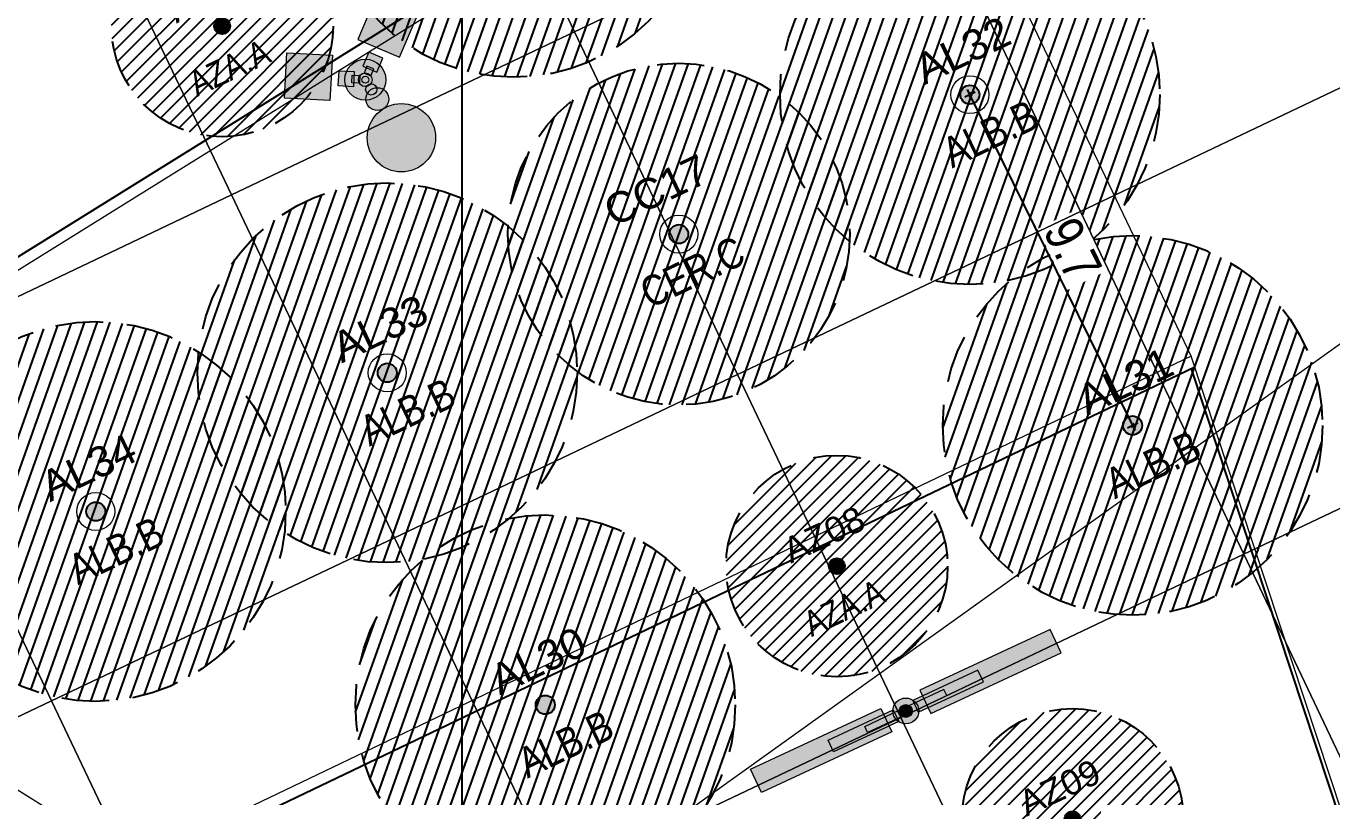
# Model space of a CAD drawing. Header units: metres. Extents: x -686 to 1359326, y 0 to 5497342.
# Drawn here: x 679957.94 to 679992.32, y 2748748.03 to 2748768.33 of the extents above; entities that cross this region are included whole.
import ezdxf
from ezdxf import colors
from ezdxf.entities.mleader import LeaderData, LeaderLine
from ezdxf.enums import TextEntityAlignment as Align
from ezdxf.math import Vec2, Vec3

# ---------------------------------------------------------------- set-up
doc = ezdxf.new("R2010")
doc.units = ezdxf.units.M
doc.header["$LTSCALE"] = 5
doc.linetypes.add('XREF_MON_SFT_SIDEWALK VEGETATION$0$HIDDEN', pattern=[0.375, 0.25, -0.125])
doc.linetypes.add('XREF_MON_SFT_TREES$0$HIDDEN', pattern=[0.375, 0.25, -0.125])
doc.layers.add('00-VIEWORT A1-250', color=7, linetype='Continuous', plot=False)
for name, color, linetype in [('00_XREF_MON_GENERAL LAYOUT', 7, 'Continuous'), ('00_XREF_MON_SHRUBS', 7, 'Continuous'), ('00_XREF_MON_TREES', 250, 'Continuous'), ('XREF_MON_GENERAL_LAYOUT$0$02-L-Edge Line Step -10cm', 6, 'Continuous'), ('XREF_MON_GENERAL_LAYOUT$0$02-L-Plan Change', 8, 'Continuous'), ('XREF_MON_SFT_SIDEWALK VEGETATION$0$SL_TREE_CANOPY', 251, 'XREF_MON_SFT_SIDEWALK VEGETATION$0$HIDDEN'), ('XREF_MON_SFT_SIDEWALK VEGETATION$0$SL_TREE_HATCH_ZIZIPHUS_SPINA', 252, 'Continuous'), ('XREF_MON_SFT_SIDEWALK VEGETATION$0$SL_TREE_LEGEND', 7, 'Continuous'), ('XREF_MON_SFT_SIDEWALK VEGETATION$0$SL_TREE_TRUNK', 251, 'Continuous'), ('XREF_MON_SFT_TREES$0$02-L-Setting Out_Dimensions', 250, 'Continuous'), ('XREF_MON_SFT_TREES$0$COTAUX', 7, 'Continuous'), ('XREF_MON_SFT_TREES$0$SL_TREE_ALBIZIA_LEBBECK', 252, 'Continuous'), ('XREF_MON_SFT_TREES$0$SL_TREE_AZADIRACHTA_INDICA', 252, 'Continuous'), ('XREF_MON_SFT_TREES$0$SL_TREE_CANOPY', 250, 'XREF_MON_SFT_TREES$0$HIDDEN'), ('XREF_MON_SFT_TREES$0$SL_TREE_CERCIDIUM_FLORIDUM', 252, 'Continuous'), ('XREF_MON_SFT_TREES$0$SL_TREE_ID', 250, 'Continuous'), ('XREF_MON_SFT_TREES$0$SL_TREE_LEGEND', 250, 'Continuous'), ('XREF_MON_SFT_TREES$0$SL_TREE_TRUNK', 250, 'Continuous')]:
    doc.layers.add(name, color=color, linetype=linetype)
doc.layers.add('00_XREF_MON_HSC_LIGHTING DESIGN', color=7, linetype='Continuous', true_color=0xffffff)
doc.layers.add('XREF_MON_SFT_SIDEWALK VEGETATION$0$SL_TREE_ZIZIPHUS_SPINA', color=7, linetype='Continuous', true_color=0x9ec82d)
for name, color, linetype, lineweight in [('XREF_MON_GENERAL_LAYOUT$0$02-L-Corbes de Nivell 0.25-0.75m', 33, 'Continuous', 5), ('XREF_MON_GENERAL_LAYOUT$0$02-L-Material Change', 251, 'Continuous', 5), ('XREF_MON_GENERAL_LAYOUT$0$04-BK-Tree Pit', 6, 'Continuous', 5), ('XREF_MON_HSC_LIGHTING DESIGN$0$02-L-Lighting System type 1', 252, 'Continuous', 13), ('XREF_MON_HSC_LIGHTING DESIGN$0$02-L-Lighting System type 1 E', 252, 'Continuous', 13), ('XREF_MON_HSC_LIGHTING DESIGN$0$02-L-Lighting System type 1 EE', 252, 'Continuous', 13), ('XREF_MON_HSC_LIGHTING DESIGN$0$02-L-Lighting System type 3', 252, 'Continuous', 13), ('XREF_MON_HSC_LIGHTING DESIGN$0$02-L-Lighting System type 3 E', 252, 'Continuous', 13), ('XREF_MON_HSC_LIGHTING DESIGN$0$02-L-Lighting System type 3 EE', 252, 'Continuous', 13), ('XREF_MON_SFT_SHRUBS$0$00-Signage', 7, 'Continuous', 0)]:
    doc.layers.add(name, color=color, linetype=linetype, lineweight=lineweight)
doc.layers.add('XREF_MON_SFT_TREES$0$00-GRID_PLANTATION', color=7, linetype='Continuous', lineweight=0, true_color=0xff9c7a)
doc.styles.add('XREF_MON_GENERAL_LAYOUT$0$Standard', font='arial.ttf')
doc.styles.add('XREF_MON_SFT_SHRUBS$0$TER-200', font='ARIALN.TTF', dxfattribs={"height": 1})
doc.styles.add('XREF_MON_SFT_SIDEWALK VEGETATION$0$TER-200', font='ARIALN.TTF', dxfattribs={"height": 1})
doc.styles.add('XREF_MON_SFT_TREES$0$E100', font='verdana.ttf', dxfattribs={"height": 0.4})
doc.styles.add('XREF_MON_SFT_TREES$0$Standard', font='arial.ttf')
doc.styles.add('XREF_MON_SFT_TREES$0$TER-200', font='ARIALN.TTF', dxfattribs={"height": 1})
doc.dimstyles.new('XREF_MON_SFT_TREES$0$E250', dxfattribs={"dimscale": 0.03, "dimtxt": 0.4, "dimasz": 0.5, "dimexe": 0.1, "dimexo": 1, "dimgap": 4, "dimtad": 1, "dimzin": 0, "dimdsep": 46, "dimtxsty": 'XREF_MON_SFT_TREES$0$E100', "dimblk1": 'XREF_MON_SFT_TREES$0$LINCOT200', "dimblk2": 'XREF_MON_SFT_TREES$0$LINCOT200', "dimsah": 1, "dimcen": 0.1, "dimdle": 0.1, "dimse1": 1, "dimse2": 1, "dimclrt": 256, "dimadec": 0, "dimazin": 0, "dimtfac": 0.01538461538461539, "dimtofl": 0, "dimtmove": 0, "dimatfit": 3, "dimldrblk": 'XREF_MON_SFT_TREES$0$LINCOT200', "dimfxl": 1, "dimtolj": 1, "dimtzin": 0, "dimarcsym": 0})
pattern_1 = [(45, (0, 0), (-0.2245064030267289, 0.2245064030267289), [])]

# ---------------------------------------------------------------- blocks, each defined once
blk = doc.blocks.new('XREF_MON_GENERAL_LAYOUT')
at = {"layer": 'XREF_MON_GENERAL_LAYOUT$0$02-L-Corbes de Nivell 0.25-0.75m', "ltscale": 0.3}
blk.add_lwpolyline([(679995.7947497877, 2748762.288870872), (679963.4038751093, 2748739.084517071), (679965.4064840865, 2748733.020875313), (679964.3297404953, 2748732.454639272), (679967.7370961998, 2748722.137605514), (679966.660352621, 2748721.571369479), (679968.0867261463, 2748717.252494331), (679967.215576184, 2748716.964783941), (679974.0092615322, 2748689.024015305), (679931.5799264318, 2748675.967790129)], dxfattribs=at)
at = {"layer": 'XREF_MON_GENERAL_LAYOUT$0$02-L-Edge Line Step -10cm'}
blk.add_line((679980.5057790428, 2748776.422491624), (679953.0082630523, 2748759.311937531), dxfattribs=at)
for points in [[(679988.711859704, 2748759.346121448), (679963.8109994779, 2748747.417722627)], [(680006.9981609547, 2748703.658685968), (679988.6209327433, 2748759.302563555)]]:
    blk.add_lwpolyline(points, dxfattribs=at)
at = {"layer": 'XREF_MON_GENERAL_LAYOUT$0$02-L-Material Change', "ltscale": 0.3}
blk.add_line((679980.7056829549, 2748776.199667069), (679953.212309715, 2748759.084495224), dxfattribs=at)
blk.add_lwpolyline([(679988.6170054437, 2748759.633327978), (679980.7056829549, 2748776.199667069)], dxfattribs=at)
blk.add_lwpolyline([(679963.7161530167, 2748747.704932892), (679982.2590168024, 2748691.554173504), (680007.1839780379, 2748703.414905695), (679988.6170054437, 2748759.633327978)], close=True, dxfattribs=at)
at = {"layer": 'XREF_MON_GENERAL_LAYOUT$0$02-L-Plan Change', "lineweight": 0, "ltscale": 0.2}
blk.add_line((679946.748086351, 2748755.060390349), (679961.0832606117, 2748746.111038568), dxfattribs=at)
at = {"layer": 'XREF_MON_GENERAL_LAYOUT$0$04-BK-Tree Pit', "linetype": 'Continuous'}
for centre in [(679982.7890995225, 2748766.522985973), (679975.1240929314, 2748762.848988121), (679967.4488541207, 2748759.196494531), (679959.7736153096, 2748755.54400094)]:
    blk.add_circle(centre, 0.5, dxfattribs=at)
at = {"style": 'XREF_MON_GENERAL_LAYOUT$0$Standard'}
for tag, height, rotation, p in [('604,00', 1, 330.2642936667779, (679905.770310239, 2748776.557787406)), ('603,00', 1, 330.2642936667779, (679901.860927013, 2748753.477248972)), ('600,00', 1, 133.8259836638873, (679944.5968217494, 2748745.152639077)), ('602,00', 1, 330.2642936667779, (679883.3191980837, 2748738.726865312)), ('601,00', 1, 117.8905743169221, (679920.9720408977, 2748732.870057053)), ('601,00', 1, 330.2642936667779, (679864.7774691544, 2748723.976481652)), ('600,00', 1, 40.88332108062335, (679777.4053656742, 2748705.443575754, 1.169999999973397)), ('602,00', 1, 330.2642936667779, (679941.2749349186, 2748705.483031567)), ('601,00', 1, 40.88332108062335, (679701.7983696235, 2748703.888586182, 1.169999999973397)), ('598,00', 0.9999999999999999, 62.09100844466732, (679810.2666232066, 2748702.618736548)), ('600,00', 1, 330.2642936667779, (679877.7814736818, 2748691.131234986)), ('600,00', 0.9999999999999999, 19.55108886768879, (679920.4438211058, 2748685.495504646)), ('601,00', 1, 330.2642936667779, (679934.8129193163, 2748683.803636156)), ('599,00', 1, 330.2642936667779, (679854.5671008349, 2748679.061113989)), ('600,00', 1, 88.39282059591216, (679743.9134691327, 2748675.571576328)), ('599,00', 0.9999999999999998, 20.60862043003912, (679924.2598928241, 2748675.216416284)), ('601,00', 1, 88.39282059591216, (679728.0345944045, 2748671.317844195, -2)), ('602,00', 1, 88.39282059591216, (679711.8257639392, 2748665.966083916, -1)), ('603,00', 1, 88.39282059591216, (679695.6151318625, 2748660.611015213)), ('599,00', 1, 40.88332108062335, (679788.8072719976, 2748655.829159783, 1.169999999973397)), ('601,00', 1, 40.88332108062335, (679627.6123405045, 2748644.602575284, 1.169999999973397)), ('603,00', 0.9999999999999999, 41.70580600405471, (679702.4989019763, 2748628.484392532, 1.169999999925494)), ('600,00', 1, 40.88332108062335, (679645.924961585, 2748597.926138933, 1.169999999973397)), ('599,00', 1, 34.22767859632935, (679673.5743901337, 2748555.136007577, 5.33999999991769))]:
    blk.add_attdef(tag, text='', height=height, rotation=rotation, dxfattribs=at).set_placement(p, align=Align.MIDDLE)
at = {"ltscale": 0.3, "style": 'XREF_MON_GENERAL_LAYOUT$0$Standard'}
for tag, height, rotation, p in [('603,50', 1, 330.2642936667779, (679911.500620042, 2748760.570188188)), ('602,50', 1, 330.2642936667779, (679892.8646878856, 2748745.846442295)), ('600,50', 1, 133.8259836638873, (679933.0482653556, 2748738.729379551)), ('601,50', 1, 330.2642936667779, (679873.5807466183, 2748731.671495228)), ('601,50', 0.9999999999999999, 101.285674792814, (679909.5220062692, 2748726.945334854)), ('602,50', 1, 330.2642936667779, (679948.6248547818, 2748713.859774644)), ('600,50', 1, 39.60595393010205, (679743.242567131, 2748706.971262414)), ('600,50', 1, 330.2642936667779, (679880.2659989139, 2748702.726026631)), ('600,50', 0.9999999999999999, 17.35374479888441, (679917.6150982407, 2748690.553931213)), ('599,50', 1, 330.2642936667779, (679867.1974978975, 2748684.716235158)), ('599,50', 0.9999999999999999, 18.89438680505554, (679921.7103896159, 2748680.578430657)), ('599,50', 1, 39.60595393010205, (679778.9914550197, 2748677.241243556)), ('600,50', 1, 88.39282059591216, (679735.9248694875, 2748673.586085743)), ('601,50', 1, 88.39282059591216, (679719.9062925801, 2748668.580993867)), ('602,50', 1, 88.39282059591216, (679703.4737899266, 2748663.451811911)), ('601,50', 1, 39.60595393010205, (679610.5132742386, 2748662.061190253)), ('598,50', 1, 330.2642936667779, (679861.7651457089, 2748662.396830559)), ('600,00', 0.9999999999999999, 41.70580600405471, (679752.30764285, 2748637.685423907)), ('601,00', 0.9999999999999999, 41.70580600405471, (679736.0440844187, 2748634.537594622)), ('599,00', 0.9999999999999999, 35.08346035422691, (679763.0433427037, 2748634.41500971, 1.169999999925494)), ('602,00', 0.9999999999999999, 41.70580600405471, (679720.1743132578, 2748633.095905716, 1.169999999925494)), ('600,00', 0.9999999999999999, 35.08346035422691, (679747.0628417195, 2748629.903108784, 1.169999999925494)), ('601,00', 0.9999999999999999, 35.08346035422691, (679731.2455695962, 2748625.23889635, 1.169999999925494)), ('600,50', 1, 39.60595393010205, (679636.919713499, 2748621.33866227)), ('602,00', 0.9999999999999999, 35.08346035422691, (679715.3997742002, 2748620.639385471, 1.169999999925494)), ('599,50', 1, 28.76039513677905, (679659.4816038228, 2748574.323313434))]:
    blk.add_attdef(tag, text='', height=height, rotation=rotation, dxfattribs=at).set_placement(p, align=Align.MIDDLE)
blk = doc.blocks.new('*U444')
h = blk.add_hatch(color=256)
h.dxf.hatch_style = 1
h.paths.add_polyline_path([(-0.09791052380267347, -0.1449604408292663), (-1.004218310839323, -0.5675787025699656), (-1.080289597952649, -0.4044433009033684), (-0.1739818109159995, 0.01817496083733083)])
edge = h.paths.add_edge_path()
edge.add_arc((1.931806110932353e-10, -1.962997360199113e-10), 0.09, 0, 360)
h.paths.add_polyline_path([(0.1739818118945947, -0.01817496249998048), (1.080289598931245, 0.4044432992407188), (1.004218311817919, 0.5675787009073159), (0.09791052478126888, 0.1449604391666167)])
for points in [[(0.1739818118945947, -0.01817496249998048), (1.080289598931245, 0.4044432992407188), (1.004218311817919, 0.5675787009073159), (0.09791052478126888, 0.1449604391666167)], [(-0.09791052380267347, -0.1449604408292663), (-1.004218310839323, -0.5675787025699656), (-1.080289597952649, -0.4044433009033684), (-0.1739818109159995, 0.01817496083733083)]]:
    blk.add_lwpolyline(points, close=True)
blk.add_circle((1.931806110932353e-10, -1.962997360199113e-10), 0.09)
blk = doc.blocks.new('*U434')
h = blk.add_hatch(color=256)
h.dxf.hatch_style = 1
h.paths.add_polyline_path([(-0.1852884088721674, -0.2743268889323017), (-1.900408715966716, -1.074100622787642), (-2.044367988060677, -0.7653789675106238), (-0.3292476809661287, 0.03439476634471651)])
h.paths.add_polyline_path([(0.3292476824732498, -0.03439476914079393), (2.044367989567798, 0.7653789647145463), (1.900408717473837, 1.074100619991565), (0.1852884103792889, 0.2743268861362245)])
h = blk.add_hatch(color=256)
h.dxf.hatch_style = 1
edge = h.paths.add_edge_path()
edge.add_arc((1.931810335520421e-10, -1.963003093408133e-10), 0.1703183287691064, 0, 360)
for points in [[(0.3292476824732498, -0.03439476914079393), (2.044367989567798, 0.7653789647145463), (1.900408717473837, 1.074100619991565), (0.1852884103792889, 0.2743268861362245)], [(-0.1852884088721674, -0.2743268889323017), (-1.900408715966716, -1.074100622787642), (-2.044367988060677, -0.7653789675106238), (-0.3292476809661287, 0.03439476634471651)]]:
    blk.add_lwpolyline(points, close=True)
blk.add_circle((1.931810335520421e-10, -1.963003093408133e-10), 0.1703183287691064)
blk = doc.blocks.new('XREF_MON_HSC_LIGHTING DESIGN$0$Lightning system type 1 E')
h = blk.add_hatch(color=256)
h.dxf.hatch_style = 1
h.paths.add_polyline_path([(0.3440608595320639, 0.1188365495861771), (0.2293455722618547, 0.2826669584439753), (0.0655151634040563, 0.1679516711737661), (0.1802304506742655, 0.004121262315967803)])
h.paths.add_polyline_path([(-0.3440608587404396, 0.1188365495861771), (-0.2293455714702304, 0.2826669584439753), (-0.06551516261243201, 0.1679516711737661), (-0.1802304498826412, 0.004121262315967813)])
edge = h.paths.add_edge_path()
edge.add_arc((3.958121497227296e-10, -0.2999999987077899), 0.15, 0, 360)
edge = h.paths.add_edge_path()
edge.add_arc((3.958121497227296e-10, 1.292210072278976e-09), 0.09, 0, 360)
at = {"color": 8}
for points in [[(-0.3440608587404396, 0.1188365495861771), (-0.2293455714702304, 0.2826669584439753), (-0.06551516261243201, 0.1679516711737661), (-0.1802304498826412, 0.004121262315967813)], [(0.3440608595320639, 0.1188365495861771), (0.2293455722618547, 0.2826669584439753), (0.0655151634040563, 0.1679516711737661), (0.1802304506742655, 0.004121262315967803)]]:
    blk.add_lwpolyline(points, close=True, dxfattribs=at)
for centre, radius in [((3.958121497227296e-10, 1.292210072278976e-09), 0.09), ((3.958121497227296e-10, -0.2999999987077899), 0.15)]:
    blk.add_circle(centre, radius, dxfattribs=at)
blk = doc.blocks.new('*U432')
h = blk.add_hatch(color=256)
h.dxf.hatch_style = 1
h.paths.add_polyline_path([(1.032182577804567, 0.356509646174111), (0.6880367159939399, 0.8480008727475058), (0.1965454894205446, 0.5038550109368783), (0.5406913512311723, 0.01236378436348326)])
h.paths.add_polyline_path([(-1.032182577012943, 0.3565096461741111), (-0.6880367152023155, 0.8480008727475058), (-0.1965454886289203, 0.5038550109368783), (-0.5406913504395479, 0.01236378436348329)])
edge = h.paths.add_edge_path()
edge.add_arc((3.958121497227295e-10, -0.8999999987077899), 0.45, 0, 360)
edge = h.paths.add_edge_path()
edge.add_arc((3.958121497227295e-10, 1.292210072278976e-09), 0.27, 0, 360)
at = {"color": 8}
for points in [[(-1.032182577012943, 0.3565096461741111), (-0.6880367152023155, 0.8480008727475058), (-0.1965454886289203, 0.5038550109368783), (-0.5406913504395479, 0.01236378436348329)], [(1.032182577804567, 0.356509646174111), (0.6880367159939399, 0.8480008727475058), (0.1965454894205446, 0.5038550109368783), (0.5406913512311723, 0.01236378436348326)]]:
    blk.add_lwpolyline(points, close=True, dxfattribs=at)
for centre, radius in [((3.958121497227295e-10, 1.292210072278976e-09), 0.27), ((3.958121497227295e-10, -0.8999999987077899), 0.45)]:
    blk.add_circle(centre, radius, dxfattribs=at)
blk = doc.blocks.new('XREF_MON_HSC_LIGHTING DESIGN')
at = {"layer": 'XREF_MON_HSC_LIGHTING DESIGN$0$02-L-Lighting System type 1', "rotation": 31.94791852973843}
blk.add_blockref('XREF_MON_HSC_LIGHTING DESIGN$0$Lightning system type 1 E', (679966.8696137561, 2748766.915874857), dxfattribs=at)
at = {"layer": 'XREF_MON_HSC_LIGHTING DESIGN$0$02-L-Lighting System type 1 E', "xscale": 2, "yscale": 2, "zscale": 2, "rotation": 31.94791852973843}
blk.add_blockref('XREF_MON_HSC_LIGHTING DESIGN$0$Lightning system type 1 E', (679966.8696137561, 2748766.915874857), dxfattribs=at)
at = {"layer": 'XREF_MON_HSC_LIGHTING DESIGN$0$02-L-Lighting System type 1 EE', "xscale": 2, "yscale": 2, "zscale": 2, "rotation": 31.94791852973843}
blk.add_blockref('*U432', (679966.8696137561, 2748766.915874857), dxfattribs=at)
at = {"layer": 'XREF_MON_HSC_LIGHTING DESIGN$0$02-L-Lighting System type 3'}
blk.add_blockref('*U444', (679981.1000919369, 2748750.28969553), dxfattribs=at)
at = {"layer": 'XREF_MON_HSC_LIGHTING DESIGN$0$02-L-Lighting System type 3 E', "rotation": 359.9920404794511}
blk.add_blockref('*U434', (679981.1000766646, 2748750.289688267), dxfattribs=at)
at = {"layer": 'XREF_MON_HSC_LIGHTING DESIGN$0$02-L-Lighting System type 3 EE', "xscale": 2, "yscale": 2, "zscale": 2, "rotation": 359.9920404794511}
blk.add_blockref('*U434', (679981.1000766646, 2748750.289688267), dxfattribs=at)
blk = doc.blocks.new('XREF_MON_SFT_TREES$0$Albizia_lebbeck')
h = blk.add_hatch()
h.set_pattern_fill('ANSI31', color=256, scale=0.1)
h.set_pattern_definition(pattern_1)
edge = h.paths.add_edge_path()
edge.add_arc((0, 4.656612873077393e-10), 4.999999999981005, -25.44812939262281, 334.5518706073772)
at = {"layer": 'XREF_MON_SFT_TREES$0$SL_TREE_TRUNK'}
h = blk.add_hatch(color=256, dxfattribs=at)
h.dxf.hatch_style = 1
edge = h.paths.add_edge_path()
edge.add_arc((2.328306436538696e-10, 0), 0.2500003876001918, 0, 360)
at = {"layer": 'XREF_MON_SFT_TREES$0$SL_TREE_CANOPY', "linetype": 'XREF_MON_SFT_TREES$0$HIDDEN'}
blk.add_circle((2.328306436538696e-10, 0), 5, dxfattribs=at)
at = {"layer": 'XREF_MON_SFT_TREES$0$SL_TREE_TRUNK'}
blk.add_circle((2.328306436538696e-10, 0), 0.2500003876001918, dxfattribs=at)
at = {"layer": 'XREF_MON_SFT_TREES$0$SL_TREE_ID', "style": 'XREF_MON_SFT_TREES$0$Standard'}
blk.add_attdef('ID', (-0.9810078069718458, 0.7368421231547302), '', height=0.8, rotation=0.000420918299423, dxfattribs=at)
at = {"layer": 'XREF_MON_SFT_TREES$0$SL_TREE_LEGEND', "insert": (-1.25964832330942, -0.7561016048520699), "char_height": 0.8, "attachment_point": 1, "rotation": 0.012362144525415425, "style": 'XREF_MON_SFT_TREES$0$TER-200'}
blk.add_mtext_dynamic_manual_height_columns('ALB.B', width=38.77958347063934, gutter_width=12.50001938000959, heights=[0], dxfattribs=at)
blk = doc.blocks.new('XREF_MON_SFT_TREES$0$cercidium_floridum')
h = blk.add_hatch()
h.set_pattern_fill('ANSI31', color=256, scale=0.1)
h.set_pattern_definition(pattern_1)
edge = h.paths.add_edge_path()
edge.add_arc((0, 9.313225746154785e-10), 4.49999999985001, -25.44812939262281, 334.5518706073772)
at = {"layer": 'XREF_MON_SFT_TREES$0$SL_TREE_TRUNK'}
h = blk.add_hatch(color=256, dxfattribs=at)
h.dxf.hatch_style = 1
edge = h.paths.add_edge_path()
edge.add_arc((2.328306436538696e-10, 4.656612873077393e-10), 0.2500003876001918, 0, 360)
at = {"layer": 'XREF_MON_SFT_TREES$0$SL_TREE_CANOPY', "linetype": 'XREF_MON_SFT_TREES$0$HIDDEN'}
blk.add_circle((2.328306436538696e-10, 4.656612873077393e-10), 4.5, dxfattribs=at)
at = {"layer": 'XREF_MON_SFT_TREES$0$SL_TREE_TRUNK'}
blk.add_circle((2.328306436538696e-10, 4.656612873077393e-10), 0.2500003876001918, dxfattribs=at)
at = {"layer": 'XREF_MON_SFT_TREES$0$SL_TREE_ID', "style": 'XREF_MON_SFT_TREES$0$Standard'}
blk.add_attdef('ID', (-1.470375263044438, 0.9027416517720255), '', height=0.8, rotation=0.000420918299423, dxfattribs=at)
at = {"layer": 'XREF_MON_SFT_TREES$0$SL_TREE_LEGEND', "insert": (-1.530811281546491, -0.6532864510081708), "char_height": 0.8, "attachment_point": 1, "rotation": 0.012362144525415425, "style": 'XREF_MON_SFT_TREES$0$TER-200'}
blk.add_mtext_dynamic_manual_height_columns('CER.C', width=38.77958347063934, gutter_width=12.50001938000959, heights=[0], dxfattribs=at)
blk = doc.blocks.new('XREF_MON_SFT_TREES$0$LINCOT200')
for p, q in [((0, -9.999961704014428), (0, 10.00003829598555)), ((3.694822225952521e-13, 3.829598557558711e-05), (10.00000000000051, 3.829598557558711e-05))]:
    blk.add_line(p, q)
at = {"const_width": 1.875}
blk.add_lwpolyline([(3.535533801624467, -3.535495714255788), (-3.535533950636761, 3.535572157214077)], dxfattribs=at)
at = {"layer": 'XREF_MON_SFT_TREES$0$COTAUX'}
blk.add_line((0, 0), (-1.249999999999915, 0), dxfattribs=at)
blk = doc.blocks.new('*D518')
at = {"layer": 'DEFPOINTS', "color": 0, "transparency": 16777216}
for p in [(679982.7890995219, 2748766.522985972), (679982.7890995194, 2748766.522985972), (679987.0731270136, 2748757.810504075)]:
    blk.add_point(p, dxfattribs=at)
at = {"layer": 'XREF_MON_SFT_TREES$0$02-L-Setting Out_Dimensions', "color": 0, "lineweight": -2, "transparency": 16777216}
blk.add_line((679987.0665082105, 2748757.823964812), (679982.7957183191, 2748766.509525233), dxfattribs=at)
at = {"layer": 'XREF_MON_SFT_TREES$0$02-L-Setting Out_Dimensions', "color": 0, "lineweight": -2, "transparency": 16777216, "xscale": 0.015, "yscale": 0.015, "zscale": 0.015}
for p, rotation in [((679982.7890995191, 2748766.522985972), 116.1838759076343), ((679987.0731270105, 2748757.810504074), 296.1838759076343)]:
    blk.add_blockref('XREF_MON_SFT_TREES$0$LINCOT200', p, dxfattribs=dict(at, rotation=rotation))
at = {"layer": 'XREF_MON_SFT_TREES$0$02-L-Setting Out_Dimensions', "transparency": 16777216, "insert": (679985.4969784807, 2748762.444987454), "char_height": 1, "attachment_point": 5, "rotation": 296.18387590763433, "style": 'XREF_MON_SFT_TREES$0$TER-200', "bg_fill": 3, "box_fill_scale": 1.1, "bg_fill_color": 256, "bg_fill_true_color": 13158600, "bg_fill_transparency": 0}
blk.add_mtext('\\A1;9.7', dxfattribs=at)
blk = doc.blocks.new('XREF_MON_SFT_TREES$0$Azadiracta.A')
h = blk.add_hatch()
h.set_pattern_fill('ANSI31', color=256, scale=0.08333333332694233)
h.set_pattern_definition([(45, (0, 0), (-0.1870886691745925, 0.1870886691745925), [])])
edge = h.paths.add_edge_path()
edge.add_arc((0, 0), 2.916666666442982, 0, 360)
at = {"layer": 'XREF_MON_SFT_TREES$0$SL_TREE_TRUNK'}
h = blk.add_hatch(color=256, dxfattribs=at)
h.dxf.hatch_style = 1
edge = h.paths.add_edge_path()
edge.add_arc((0, 0), 0.2083336563175156, 0, 360)
at = {"layer": 'XREF_MON_SFT_TREES$0$SL_TREE_CANOPY', "linetype": 'XREF_MON_SFT_TREES$0$HIDDEN'}
blk.add_circle((0, 0), 2.916666666442981, dxfattribs=at)
at = {"layer": 'XREF_MON_SFT_TREES$0$SL_TREE_TRUNK'}
blk.add_circle((0, 0), 0.2083336563175156, dxfattribs=at)
at = {"layer": 'XREF_MON_SFT_TREES$0$SL_TREE_ID', "style": 'XREF_MON_SFT_TREES$0$Standard'}
blk.add_attdef('ID', (-1.211006061872467, 0.06308520445600152), '', height=0.6666666666155386, rotation=25.00021045177178, dxfattribs=at)
at = {"layer": 'XREF_MON_SFT_TREES$0$SL_TREE_LEGEND', "insert": (-0.9512533869128674, -1.267815743107349), "char_height": 0.6666666666155386, "attachment_point": 1, "rotation": 25.385496202403836, "style": 'XREF_MON_SFT_TREES$0$TER-200'}
blk.add_mtext_dynamic_manual_height_columns('AZA.A', width=32.31626945321876, gutter_width=10.41666666586779, heights=[0], dxfattribs=at)
blk = doc.blocks.new('XREF_MON_SFT_SIDEWALK VEGETATION$0$Ziziphus_spina_christi')
at = {"layer": 'XREF_MON_SFT_SIDEWALK VEGETATION$0$SL_TREE_HATCH_ZIZIPHUS_SPINA'}
h = blk.add_hatch(dxfattribs=at)
h.set_pattern_fill('ANSI31', color=256, scale=1.500002325601151, angle=5.233920783816363e-11)
h.set_pattern_definition([(45.00000000005231, (-3517286.112951742, -2971622.37730958), (-0.1325827270286417, 0.1325827270283996), [])])
edge = h.paths.add_edge_path()
edge.add_arc((-6.661338147750939e-16, -8.881784197001252e-16), 5.000000000000001, 0, 360)
at = {"layer": 'XREF_MON_SFT_SIDEWALK VEGETATION$0$SL_TREE_TRUNK'}
h = blk.add_hatch(color=256, dxfattribs=at)
h.dxf.hatch_style = 1
edge = h.paths.add_edge_path()
edge.add_arc((0, 0), 0.2500003876001918, 0, 360)
at = {"layer": 'XREF_MON_SFT_SIDEWALK VEGETATION$0$SL_TREE_CANOPY', "linetype": 'XREF_MON_SFT_SIDEWALK VEGETATION$0$HIDDEN'}
blk.add_circle((0, 0), 5, dxfattribs=at)
at = {"layer": 'XREF_MON_SFT_SIDEWALK VEGETATION$0$SL_TREE_TRUNK'}
blk.add_circle((0, 0), 0.2500003876001918, dxfattribs=at)
at = {"layer": 'XREF_MON_SFT_SIDEWALK VEGETATION$0$SL_TREE_LEGEND', "insert": (-1.138389419630528, -0.8359255273324138), "char_height": 1, "attachment_point": 1, "style": 'XREF_MON_SFT_SIDEWALK VEGETATION$0$TER-200'}
blk.add_mtext_dynamic_manual_height_columns('ZIZ.B', width=38.77952334683659, gutter_width=12.5, heights=[0], dxfattribs=at)
blk = doc.blocks.new('XREF_MON_SFT_SIDEWALK VEGETATION')
at = {"layer": 'XREF_MON_SFT_SIDEWALK VEGETATION$0$SL_TREE_ZIZIPHUS_SPINA', "rotation": 25.44812939262281}
blk.add_blockref('XREF_MON_SFT_SIDEWALK VEGETATION$0$Ziziphus_spina_christi', (679998.4091061875, 2748754.022276743), dxfattribs=at)
blk = doc.blocks.new('XREF_MON_SFT_TREES')
at = {"layer": 'XREF_MON_SFT_TREES$0$00-GRID_PLANTATION'}
for points in [[(679968.0774539186, 2748777.209489477), (679977.1072333574, 2748781.506358488), (679981.4041023678, 2748772.476579049), (679972.3743229294, 2748768.179710038)], [(679959.0476744808, 2748772.912620466), (679968.0774539192, 2748777.209489476), (679972.3743229299, 2748768.179710038), (679963.3445434914, 2748763.882841027)], [(679950.0178950423, 2748768.615751455), (679959.0476744808, 2748772.912620466), (679963.3445434914, 2748763.882841027), (679954.3147640532, 2748759.585972016)], [(679963.3445434916, 2748763.882841027), (679972.3743229299, 2748768.179710038), (679976.6711919405, 2748759.1499306), (679967.6414125025, 2748754.853061589)], [(679954.3147640534, 2748759.585972016), (679963.3445434916, 2748763.882841027), (679967.6414125025, 2748754.853061589), (679958.6116330639, 2748750.556192578)], [(679945.2849846155, 2748755.289103006), (679954.3147640538, 2748759.585972017), (679958.6116330646, 2748750.556192578), (679949.5818536264, 2748746.259323567)], [(679967.6414125023, 2748754.853061589), (679976.6711919405, 2748759.1499306), (679980.9680609513, 2748750.120151162), (679971.9382815129, 2748745.823282151)], [(679989.997840389, 2748754.417020172), (679999.027619827, 2748758.713889184), (680003.324488838, 2748749.684109745), (679994.2947093995, 2748745.387240734)], [(679958.6116330639, 2748750.556192579), (679967.6414125023, 2748754.853061589), (679971.9382815129, 2748745.823282151), (679962.9085020747, 2748741.52641314)], [(679980.9680609511, 2748750.120151162), (679989.9978403894, 2748754.417020173), (679994.2947094002, 2748745.387240734), (679985.2649299618, 2748741.090371724)], [(679949.5818536262, 2748746.259323568), (679958.6116330646, 2748750.556192578), (679962.9085020752, 2748741.52641314), (679953.8787226371, 2748737.229544129)], [(679971.9382815129, 2748745.823282151), (679980.9680609511, 2748750.120151162), (679985.2649299618, 2748741.090371724), (679976.2351505238, 2748736.793502713)]]:
    blk.add_lwpolyline(points, close=True, dxfattribs=at)
at = {"layer": 'XREF_MON_SFT_TREES$0$SL_TREE_ALBIZIA_LEBBECK', "rotation": 25.44812939262281}
for p, values in [((679970.778810439, 2748771.981130572), {'ID': 'AL35'}), ((679982.7890995222, 2748766.522985973), {'ID': 'AL32'}), ((679967.4488541197, 2748759.19649453), {'ID': 'AL33'}), ((679987.0731270139, 2748757.810504076), {'ID': 'AL31'}), ((679959.7736153093, 2748755.544000939), {'ID': 'AL34'}), ((679971.6096741358, 2748750.45202257), {'ID': 'AL30'})]:
    blk.add_blockref('XREF_MON_SFT_TREES$0$Albizia_lebbeck', p, dxfattribs=at).add_auto_attribs(values)
at = {"layer": 'XREF_MON_SFT_TREES$0$SL_TREE_AZADIRACHTA_INDICA'}
for p, values in [((679963.1035716285, 2748768.328636981), {'ID': 'AZ06'}), ((679979.2849637427, 2748754.104409385), {'ID': 'AZ08'}), ((679985.4916604994, 2748747.438395271), {'ID': 'AZ09'})]:
    blk.add_blockref('XREF_MON_SFT_TREES$0$Azadiracta.A', p, dxfattribs=at).add_auto_attribs(values)
at = {"layer": 'XREF_MON_SFT_TREES$0$SL_TREE_CERCIDIUM_FLORIDUM', "rotation": 25.44812939262281}
blk.add_blockref('XREF_MON_SFT_TREES$0$cercidium_floridum', (679975.1240929309, 2748762.848988121), dxfattribs=at).add_auto_attribs({'ID': 'CC17'})
at = {"layer": 'XREF_MON_SFT_TREES$0$02-L-Setting Out_Dimensions'}
dim = blk.add_aligned_dim(p1=(679987.0731270135, 2748757.810504075), p2=(679982.789099522, 2748766.522985973), distance=2.8137380538016394e-09, dimstyle='XREF_MON_SFT_TREES$0$E250', override={"dimtxt": 0.8, "dimdec": 1, "dimtxsty": 'XREF_MON_SFT_TREES$0$TER-200', "dimtfill": 1, "dimtfillclr": 7}, dxfattribs=at)
dim.commit()
dim.dimension.update_dxf_attribs({"geometry": '*D518', "text_midpoint": (679985.4969784808, 2748762.444987454)})
at = {"layer": 'XREF_MON_SFT_TREES$0$00-GRID_PLANTATION'}
for points in [[(679981.4041023673, 2748772.476579049), (679990.433881806, 2748776.77344806), (679994.7307508164, 2748767.743668621), (679985.7009713781, 2748763.446799611)], [(679972.3743229299, 2748768.179710038), (679981.4041023683, 2748772.476579049), (679985.700971379, 2748763.446799611), (679976.6711919402, 2748759.1499306)], [(679985.7009713781, 2748763.446799611), (679994.7307508164, 2748767.743668622), (679999.0276198271, 2748758.713889183), (679989.9978403888, 2748754.417020172)], [(679976.6711919405, 2748759.1499306), (679985.7009713787, 2748763.446799611), (679989.9978403896, 2748754.417020172), (679980.9680609513, 2748750.120151162)]]:
    blk.add_lwpolyline(points, close=True, dxfattribs=at)
blk = doc.blocks.new('XREF_MON_SFT_SHRUBS')
at = {"layer": 'XREF_MON_SFT_SHRUBS$0$00-Signage'}
ml = blk.add_multileader_mtext('Standard', dxfattribs=at)
ml.set_content('56-STI', color=256, style='XREF_MON_SFT_SHRUBS$0$TER-200')
ml.set_leader_properties(color=256)
ml.build(insert=Vec2(0, 0))
ml.multileader.update_dxf_attribs({"text_left_attachment_type": 2, "dogleg_length": 0.15, "arrow_head_size": 0.05})
ctx = ml.context
ctx.base_point, ctx.char_height, ctx.arrow_head_size, ctx.landing_gap_size, ctx.plane_origin, ctx.plane_x_axis, ctx.plane_y_axis = Vec3(1359324.784299112, 5497340.857838331), 0.5, 0.05, 0.09000000000000001, Vec3(1359310.258137395, 5497335.529856739), Vec3(0.9018627925046974, 0.4320225729005712), Vec3(-0.4320225729005712, 0.9018627925046974)
ctx.left_attachment = 2
notes = []
notes.append((ctx, [(0, (0, 0, 0), (0, 0), (1, 0), 1, [])]))
ctx.mtext.insert, ctx.mtext.text_direction, ctx.mtext.rotation, ctx.mtext.width, ctx.mtext.defined_height, ctx.mtext.flow_direction = Vec3(1359324.753703762, 5497341.130029683), Vec3(0.9018627925046974, 0.4320225729005713), 0.4467342368774118, 0.5535869862902365, 0.1552189861971758, 5
for ctx, leaders in notes:
    for number, flags, end, landing, length, lines in leaders:
        leader = LeaderData()
        leader.index, (leader.has_last_leader_line, leader.has_dogleg_vector, leader.attachment_direction) = number, flags
        leader.last_leader_point, leader.dogleg_vector, leader.dogleg_length = Vec3(end), Vec3(landing), length
        for number, points, colour, breaks in lines:
            line = LeaderLine()
            line.index, line.vertices, line.color, line.breaks = number, Vec3.list(points), colors.encode_raw_color(colour), breaks
            leader.lines.append(line)
        ctx.leaders.append(leader)

msp = doc.modelspace()

# ---------------------------------------------------------------- linework, layer by layer
at = {"layer": '00-VIEWORT A1-250', "color": 3}
msp.add_line((679969.4103453014, 2748868.657247357), (679969.4103453014, 2748730.789228691), dxfattribs=at)

# ---------------------------------------------------------------- block references
at = {"layer": '00_XREF_MON_GENERAL LAYOUT'}
msp.add_blockref('XREF_MON_GENERAL_LAYOUT', (0, 0), dxfattribs=at)
msp.add_blockref('XREF_MON_GENERAL_LAYOUT', (0, 0), dxfattribs=at)
at = {"layer": '00_XREF_MON_HSC_LIGHTING DESIGN'}
msp.add_blockref('XREF_MON_HSC_LIGHTING DESIGN', (0, 0), dxfattribs=at)

# ---------------------------------------------------------------- next in the draw order: block references
at = {"layer": '00_XREF_MON_TREES'}
msp.add_blockref('XREF_MON_SFT_TREES', (0, 0), dxfattribs=at)

# ---------------------------------------------------------------- next in the draw order: block references
at = {"layer": '00_XREF_MON_SHRUBS'}
msp.add_blockref('XREF_MON_SFT_SHRUBS', (0, 0), dxfattribs=at)
at = {"layer": '00_XREF_MON_TREES'}
msp.add_blockref('XREF_MON_SFT_SIDEWALK VEGETATION', (0, 0), dxfattribs=at)

doc.saveas('drawing.dxf')
